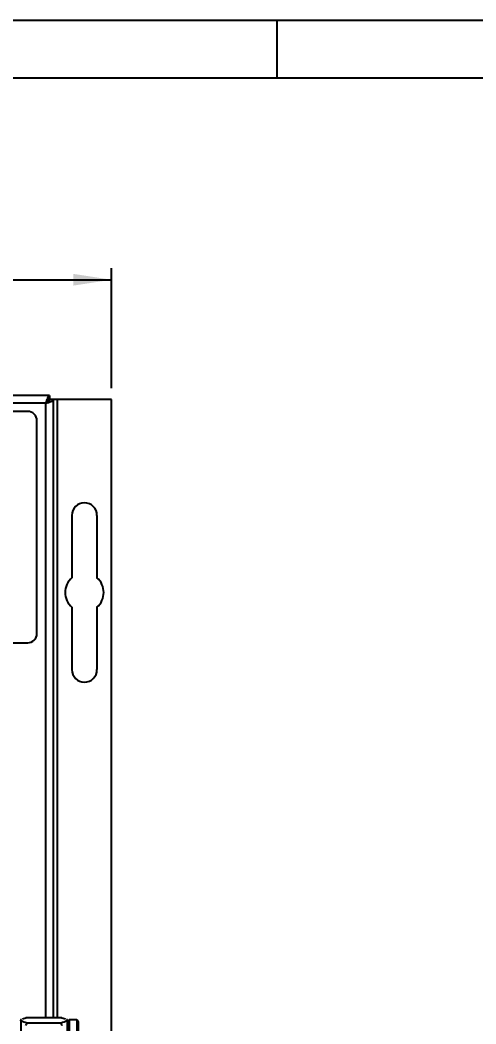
# Model space of a CAD drawing. Extents: x 75 to 2075, y 25 to 1460.
# Drawn here: x 714 to 910.8, y 1026.3 to 1460 of the extents above; entities that cross this region are included whole.
import ezdxf

# ---------------------------------------------------------------- set-up
doc = ezdxf.new("R2010")
doc.units = 0
doc.header["$LTSCALE"] = 5
doc.linetypes.add('SLD-KATı', pattern=[0])
doc.layers.get('0').update_dxf_attribs({"linetype": 'CONTINUOUS'})
doc.styles.add('SLDTEXTSTYLE1', font='GOTHIC.TTF', dxfattribs={"width": 0.913})
doc.dimstyles.new('SLDDIMSTYLE0', dxfattribs={"dimtxt": 17.5, "dimasz": 16.51, "dimexe": 0, "dimexo": 0.0625, "dimgap": 4.375, "dimtad": 1, "dimlfac": 0.6, "dimrnd": 1e-09, "dimzin": 12, "dimtxsty": 'SLDTEXTSTYLE1', "dimsah": 1, "dimcen": 0.09, "dimazin": 3, "dimtfac": 1, "dimtofl": 0, "dimtmove": 0, "dimatfit": 3, "dimtolj": 1, "dimtzin": 12})

# ---------------------------------------------------------------- blocks, each defined once
blk = doc.blocks.new('_D')
at = {"color": 7, "linetype": 'SLD-KATı'}
for p, q in [((245.09, 1301.03), (245.09, 1352.81)), ((753.43, 1301.03), (753.43, 1352.81)), ((245.09, 1347.81), (753.43, 1347.81))]:
    blk.add_line(p, q, dxfattribs=at)
for points in [[(245.09, 1347.81), (261.6, 1345.27), (261.6, 1350.35)], [(753.43, 1347.81), (736.92, 1350.35), (736.92, 1345.27)]]:
    blk.add_solid(points, dxfattribs=at)
at = {"color": 7, "linetype": 'SLD-KATı', "insert": (488.04, 1370.17), "char_height": 17.5, "attachment_point": 1, "style": 'SLDTEXTSTYLE1'}
blk.add_mtext('305', dxfattribs=at)

msp = doc.modelspace()

# ---------------------------------------------------------------- linework, layer by layer
at = {"color": 7, "linetype": 'SLD-KATı'}
for p, q in [((75, 1460), (2075, 1460)), ((825, 1435), (825, 1460)), ((100, 1435), (2050, 1435)), ((726.643, 1297.813), (271.878, 1297.813)), ((726.643, 1297.813), (726.643, 1296.146)), ((725.094, 1294.479), (273.427, 1294.479)), ((728.427, 1296.028), (726.76, 1296.028)), ((728.427, 1028.972), (728.427, 1296.028)), ((730.094, 1296.028), (728.427, 1296.028)), ((753.427, 1296.028), (730.094, 1296.028)), ((753.427, 566.264), (753.427, 1296.028)), ((717.248, 1290.934), (591.915, 1290.934)), ((721.248, 1194.934), (721.248, 1286.934)), ((736.344, 1246.028), (736.344, 1219.028)), ((747.177, 1246.028), (747.177, 1219.028)), ((736.344, 1206.362), (736.344, 1179.362)), ((747.177, 1206.362), (747.177, 1179.362)), ((591.915, 1190.934), (717.248, 1190.934)), ((714.513, 1028.239), (714.26, 1028.063)), ((714.26, 1027.887), (714.682, 1028.235)), ((714.26, 1028.063), (714.26, 1027.887)), ((714.26, 1027.887), (714.26, 1018.526)), ((714.989, 1028.488), (716.492, 1028.949)), ((716.492, 1028.949), (716.631, 1028.953)), ((732.029, 1028.949), (716.492, 1028.949)), ((731.869, 1028.972), (716.631, 1028.972)), ((731.869, 1028.969), (732.029, 1028.949)), ((732.029, 1028.949), (733.532, 1028.488)), ((733.838, 1028.235), (734.26, 1027.887)), ((734.26, 1028.063), (734.008, 1028.239)), ((735.094, 1028.063), (734.26, 1027.229)), ((734.26, 1028.063), (734.26, 1027.887)), ((734.26, 1027.887), (734.26, 1018.526)), ((738.427, 1028.063), (735.094, 1028.063)), ((735.094, 1028.063), (735.094, 978.099)), ((739.26, 1027.229), (738.427, 1028.063)), ((738.427, 1028.063), (738.427, 978.063)), ((716.492, 1026.826), (732.029, 1026.826)), ((739.26, 978.896), (739.26, 1027.229))]:
    msp.add_line(p, q, dxfattribs=at)
at = {"color": 8, "linetype": 'SLD-KATı'}
for p, q in [((725.094, 1028.972), (725.094, 1294.479)), ((730.094, 1028.972), (730.094, 1296.028))]:
    msp.add_line(p, q, dxfattribs=at)
at = {"color": 7, "linetype": 'SLD-KATı'}
for centre, radius, start, end in [((717.248, 1286.934), 4, 0, 90), ((741.76, 1246.028), 5.417, 0, 180), ((741.76, 1212.695), 8.333, 130.5416, 229.4584), ((741.76, 1212.695), 8.333, 310.5416, 49.4584), ((717.248, 1194.934), 4, 270, 0), ((741.76, 1179.362), 5.417, 180, 0)]:
    msp.add_arc(centre, radius, start, end, dxfattribs=at)
for points, knots in [([(726.643, 1297.813), (726.527, 1297.773), (726.296, 1297.692), (725.949, 1297.069), (725.602, 1296.158), (725.316, 1295.231), (725.147, 1294.661), (725.094, 1294.479)], [0, 0, 0, 0, 0.22391818, 0.44786678, 0.67181949, 0.89577144, 1, 1, 1, 1]), ([(726.643, 1296.146), (726.498, 1296.115), (726.223, 1296.055), (725.821, 1295.626), (725.449, 1295.081), (725.207, 1294.671), (725.094, 1294.479)], [0, 0, 0, 0, 0.28030692, 0.53023798, 0.78008739, 1, 1, 1, 1]), ([(725.094, 1294.479), (725.485, 1294.595), (726.266, 1294.826), (727.297, 1295.173), (728.052, 1295.52), (728.39, 1295.806), (728.418, 1295.975), (728.427, 1296.028)], [0, 0, 0, 0, 0.2239167, 0.44786807, 0.67181665, 0.89576738, 1, 1, 1, 1]), ([(725.094, 1294.479), (725.339, 1294.624), (725.803, 1294.899), (726.356, 1295.301), (726.7, 1295.673), (726.741, 1295.915), (726.76, 1296.028)], [0, 0, 0, 0, 0.2803033, 0.5302372, 0.7800918, 1, 1, 1, 1]), ([(716.492, 1026.826), (716.395, 1026.851), (715.814, 1026.996), (714.93, 1027.275), (714.332, 1027.61), (714.279, 1027.817), (714.26, 1027.887)], [0, 0, 0, 0, 0.07326456, 0.4365439, 0.80887128, 1, 1, 1, 1]), ([(734.26, 1027.887), (734.242, 1027.817), (734.189, 1027.614), (733.6, 1027.278), (732.72, 1026.999), (732.126, 1026.851), (732.029, 1026.826)], [0, 0, 0, 0, 0.191127, 0.5537051, 0.9267364, 1, 1, 1, 1]), ([(716.492, 1025.578), (716.59, 1025.755), (716.785, 1026.11), (716.839, 1026.521), (716.714, 1026.748), (716.555, 1026.804), (716.492, 1026.826)], [0, 0, 0, 0, 0.28069961, 0.56283173, 0.82575026, 1, 1, 1, 1]), ([(732.029, 1026.826), (731.931, 1026.785), (731.735, 1026.702), (731.682, 1026.366), (731.807, 1025.964), (731.966, 1025.688), (732.029, 1025.578)], [0, 0, 0, 0, 0.280696, 0.5628256, 0.8257484, 1, 1, 1, 1])]:
    msp.add_open_spline(points, degree=3, knots=knots, dxfattribs=at)

# ---------------------------------------------------------------- dimensions: what is measured, and where the dimension line sits
dim = msp.add_linear_dim(base=(753.427, 1347.813), p1=(245.094, 1296.028), p2=(753.427, 1296.028), dimstyle='SLDDIMSTYLE0', dxfattribs=at)
dim.commit()
dim.dimension.update_dxf_attribs({"geometry": '_D', "text_midpoint": (507.437, 1347.813), "dimtype": 160})

doc.saveas('drawing.dxf')
